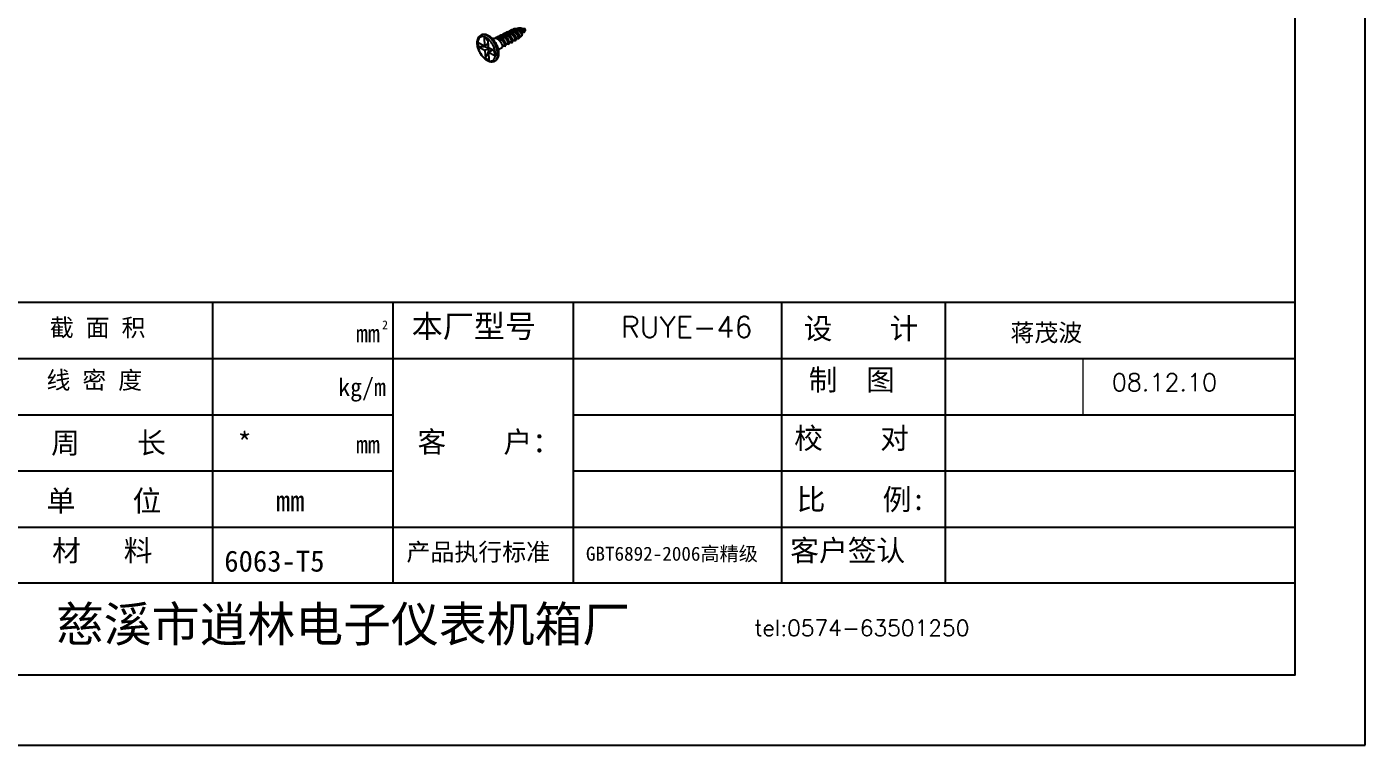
# Model space of a CAD drawing. Header units: millimetres. Extents: x 729 to 1323, y 87 to 507.
# Drawn here: x 941.6 to 1323.1, y 87 to 291.5 of the extents above; entities that cross this region are included whole.
import ezdxf

# ---------------------------------------------------------------- set-up
doc = ezdxf.new("R2010")
doc.units = ezdxf.units.MM
doc.layers.add('02___PRT_ALL_AXES', color=7, linetype='Continuous')
doc.styles.get("Standard").update_dxf_attribs({"font": 'txt.shx', "height": 2})

msp = doc.modelspace()

# ---------------------------------------------------------------- linework, layer by layer
at = {"color": 7, "linetype": 'Continuous'}
for p, q in [((1079.455, 290.122), (1079.457, 290.122)), ((1080.454, 290.627), (1080.424, 290.612)), ((1082.736, 289.817), (1083.227, 290.067)), ((1083.525, 290.272), (1083.503, 290.308)), ((1083.547, 290.244), (1083.546, 290.244)), ((1076.422, 288.686), (1076.403, 288.677)), ((1077.244, 286.078), (1077.651, 286.284)), ((1078.23, 286.578), (1078.648, 286.79)), ((1078.438, 289.657), (1078.416, 289.645)), ((1079.207, 287.128), (1079.624, 287.339)), ((1080.193, 287.628), (1080.622, 287.846)), ((1081.17, 288.177), (1081.597, 288.395)), ((1082.136, 288.668), (1082.595, 288.901))]:
    msp.add_line(p, q, dxfattribs=at)
at = {"lineweight": -3}
for p, q in [((1303.127, 213.059), (923.127, 213.059)), ((994.556, 213.059), (994.556, 133.059)), ((1045.985, 213.059), (1045.985, 133.059)), ((1097.413, 213.059), (1097.413, 133.059)), ((1156.714, 213.059), (1156.714, 133.059)), ((1203.407, 213.059), (1203.407, 133.059)), ((923.127, 197.059), (1303.127, 197.059)), ((923.127, 181.059), (1045.985, 181.059)), ((1097.413, 181.059), (1303.127, 181.059)), ((923.127, 165.059), (1045.985, 165.059)), ((1097.413, 165.059), (1303.127, 165.059)), ((923.127, 149.059), (1303.127, 149.059)), ((1303.127, 133.059), (923.127, 133.059))]:
    msp.add_line(p, q, dxfattribs=at)
at = {"lineweight": 9, "ltscale": 0.25}
msp.add_line((1242.685, 197.059), (1242.685, 181.059), dxfattribs=at)
for points in [[(1323.127, 86.956), (1323.127, 506.956), (729.127, 506.956), (729.127, 86.956)], [(749.127, 106.956), (1303.127, 106.956), (1303.127, 486.956), (749.127, 486.956)]]:
    msp.add_lwpolyline(points, close=True)
at = {"color": 7, "linetype": 'Continuous'}
msp.add_lwpolyline([(1083.221, 290.07), (1083.318, 290.008), (1083.388, 289.955)], dxfattribs=at)
for centre, radius, start, end in [((1078.853, 289.075), 1.004, 103.22156, 115.63075), ((1079.866, 289.571), 0.996, 103.54917, 115.63575), ((1079.999, 288.986), 1.686, 69.82317, 74.56663), ((1081.861, 289.941), 1.252, 77.67263, 78.76339), ((1083.474, 290.261), 0.0749, 346.51564, 350.36227), ((1071.717, 287.997), 1.324, 110.41524, 116.90648), ((1074.994, 286.59), 1.656, 73.48481, 74.90269), ((1076.003, 287.089), 1.642, 73.50118, 75.31722), ((1077.005, 287.581), 1.633, 73.79475, 74.5011), ((1078.015, 288.088), 1.612, 73.91614, 74.91524), ((1074.324, 282.863), 1.319, 296.92025, 303.40124)]:
    msp.add_arc(centre, radius, start, end, dxfattribs=at)
for points, start_tangent, end_tangent in [([(1078.419, 289.98), (1078.226, 289.858), (1078.061, 289.691)], (-0.9010578, -0.433699), (-0.624478, -0.7810424)), ([(1078.619, 290.076), (1078.81, 290.145), (1079.015, 290.176), (1079.232, 290.168), (1079.455, 290.122)], (0.9010457, 0.4337241), (0.9621311, -0.2725873)), ([(1080.856, 287.632), (1080.897, 287.661), (1080.93, 287.702), (1080.956, 287.754), (1080.975, 287.817), (1080.985, 287.89), (1080.987, 287.972), (1080.979, 288.063), (1080.963, 288.161), (1080.903, 288.376), (1080.807, 288.609), (1080.677, 288.85), (1080.513, 289.092), (1080.321, 289.324), (1080.104, 289.537), (1079.868, 289.724), (1079.619, 289.878), (1079.364, 289.991), (1079.108, 290.06), (1078.86, 290.081), (1078.624, 290.052)], (0.8818673, 0.4714976), (-0.9733396, -0.2293687)), ([(1079.435, 290.469), (1079.24, 290.345), (1079.075, 290.176)], (-0.9011081, -0.4335945), (-0.6200398, -0.7845703)), ([(1079.457, 290.121), (1079.652, 290.193), (1079.863, 290.221), (1080.086, 290.204), (1080.314, 290.146), (1080.54, 290.049), (1080.758, 289.917), (1080.963, 289.758), (1081.149, 289.578), (1081.311, 289.386), (1081.445, 289.19), (1081.549, 288.998), (1081.621, 288.821), (1081.644, 288.74), (1081.66, 288.665), (1081.668, 288.597), (1081.667, 288.538), (1081.66, 288.487), (1081.646, 288.446), (1081.624, 288.415), (1081.597, 288.395)], (0.8916039, 0.4528162), (-0.8915395, -0.452943)), ([(1079.457, 290.122), (1079.884, 289.938), (1080.09, 289.804), (1080.287, 289.647), (1080.471, 289.471), (1080.639, 289.281), (1080.787, 289.082), (1080.914, 288.88), (1081.017, 288.679), (1081.096, 288.485), (1081.15, 288.303), (1081.177, 288.139), (1081.18, 287.996), (1081.173, 287.934), (1081.159, 287.88), (1081.14, 287.832), (1081.116, 287.792), (1081.087, 287.76), (1081.052, 287.737)], (0.9616831, -0.2741633), (-0.8817478, -0.4717211)), ([(1080.448, 290.612), (1080.23, 290.655), (1080.018, 290.661), (1079.817, 290.63), (1079.63, 290.563)], (-0.9642148, 0.2651222), (-0.9009541, -0.4339144)), ([(1081.186, 289.957), (1080.816, 290.255), (1080.618, 290.372), (1080.415, 290.464), (1080.213, 290.529), (1080.012, 290.563), (1079.818, 290.567), (1079.633, 290.539)], (-0.722359, 0.6915182), (-0.972044, -0.2347987)), ([(1080.524, 290.941), (1080.407, 290.893), (1080.297, 290.831), (1080.196, 290.753), (1080.105, 290.662)], (-0.9505905, -0.3104475), (-0.6608901, -0.7504827)), ([(1080.454, 290.627), (1080.638, 290.696), (1080.837, 290.726), (1081.046, 290.717), (1081.261, 290.669), (1081.475, 290.586), (1081.685, 290.47), (1081.884, 290.329), (1082.067, 290.166), (1082.231, 289.989), (1082.372, 289.804), (1082.487, 289.62), (1082.574, 289.443), (1082.633, 289.281), (1082.651, 289.207), (1082.662, 289.14), (1082.666, 289.079), (1082.663, 289.026), (1082.654, 288.981), (1082.639, 288.945)], (0.8916548, 0.452716), (-0.4968467, -0.8678384)), ([(1082.687, 289.408), (1082.637, 289.554), (1082.568, 289.708), (1082.481, 289.866), (1082.378, 290.025), (1082.128, 290.331), (1081.831, 290.601), (1081.504, 290.811), (1081.165, 290.944), (1080.997, 290.978), (1080.832, 290.989), (1080.674, 290.977), (1080.524, 290.941)], (-0.2826473, 0.9592239), (-0.9505905, -0.3104475)), ([(1080.581, 290.569), (1080.964, 290.378), (1081.147, 290.249), (1081.322, 290.102), (1081.633, 289.769), (1081.766, 289.59), (1081.88, 289.409), (1081.975, 289.229), (1082.048, 289.055), (1082.101, 288.892), (1082.132, 288.743), (1082.142, 288.612), (1082.132, 288.502), (1082.119, 288.457), (1082.102, 288.418), (1082.08, 288.385), (1082.054, 288.36)], (0.9387441, -0.3446151), (-0.7889347, -0.6144771)), ([(1080.581, 290.569), (1080.742, 290.454), (1080.899, 290.311), (1081.048, 290.144), (1081.186, 289.957)], (0.8488886, -0.5285718), (0.5578898, -0.829915)), ([(1080.753, 291.01), (1080.901, 291.039), (1081.055, 291.046), (1081.215, 291.031), (1081.378, 290.995), (1081.706, 290.863), (1082.022, 290.661), (1082.308, 290.406), (1082.55, 290.119), (1082.651, 289.971), (1082.735, 289.824), (1082.803, 289.683), (1082.854, 289.551)], (0.9636682, 0.2671022), (0.3144922, -0.94926)), ([(1081.851, 288.209), (1081.892, 288.249), (1081.924, 288.305), (1081.946, 288.375), (1081.957, 288.459), (1081.956, 288.555), (1081.943, 288.661), (1081.919, 288.777), (1081.882, 288.9), (1081.772, 289.163), (1081.617, 289.437), (1081.419, 289.706), (1081.186, 289.957)], (0.8176465, 0.5757206), (-0.722359, 0.6915182)), ([(1081.333, 291.008), (1081.442, 291.08), (1081.562, 291.135), (1081.689, 291.172), (1081.824, 291.19)], (0.7909413, 0.611892), (0.9981878, 0.060175)), ([(1081.731, 290.848), (1081.852, 290.862), (1081.977, 290.86), (1082.233, 290.81), (1082.484, 290.707), (1082.603, 290.639), (1082.715, 290.564), (1082.819, 290.485), (1082.913, 290.403), (1082.996, 290.323), (1083.066, 290.248), (1083.123, 290.182), (1083.147, 290.153), (1083.168, 290.128), (1083.185, 290.107), (1083.2, 290.09), (1083.212, 290.077), (1083.221, 290.07)], (0.9841881, 0.1771265), (0.8639438, -0.5035882)), ([(1081.824, 291.19), (1081.893, 291.191), (1082.105, 291.169)], (0.9981878, 0.060175), (0.9808366, -0.1948322)), ([(1083.503, 290.308), (1083.426, 290.421), (1083.309, 290.566), (1083.156, 290.724), (1082.973, 290.877), (1082.768, 291.01), (1082.55, 291.112), (1082.327, 291.177), (1082.109, 291.199)], (-0.5354547, 0.8445639), (-0.9999955, -0.0029982)), ([(1082.128, 291.164), (1082.539, 291.005), (1082.734, 290.88), (1082.913, 290.734), (1083.072, 290.573), (1083.204, 290.409), (1083.306, 290.253), (1083.344, 290.182), (1083.373, 290.117)], (0.9769499, -0.2134687), (0.3847349, -0.9230271)), ([(1082.358, 291.175), (1082.401, 291.18), (1082.535, 291.181)], (0.9862008, 0.1655537), (0.9963448, -0.0854226)), ([(1082.535, 291.181), (1082.697, 291.151), (1082.86, 291.088), (1083.018, 290.997), (1083.166, 290.882), (1083.297, 290.751), (1083.404, 290.612), (1083.484, 290.477), (1083.513, 290.414), (1083.533, 290.358)], (0.9963448, -0.0854226), (0.2927595, -0.9561861)), ([(1083.373, 290.117), (1083.393, 290.066), (1083.405, 290.023), (1083.411, 289.989), (1083.412, 289.976), (1083.411, 289.965)], (0.3847349, -0.9230271), (-0.1555364, -0.9878302)), ([(1083.408, 289.956), (1083.405, 289.951), (1083.4, 289.95), (1083.394, 289.951), (1083.388, 289.955)], (-0.4692363, -0.8830727), (-0.7751597, 0.6317653)), ([(1083.411, 289.965), (1083.411, 289.962), (1083.408, 289.956)], (-0.1555364, -0.9878302), (-0.4692363, -0.8830727)), ([(1083.716, 290.901), (1083.66, 290.923), (1083.591, 290.952), (1083.512, 290.984), (1083.424, 291.014)], (-0.9469845, 0.3212792), (-0.9574103, 0.288731)), ([(1083.542, 290.248), (1083.535, 290.258), (1083.525, 290.272)], (-0.6435484, 0.7654054), (-0.5325018, 0.8464288)), ([(1083.533, 290.358), (1083.545, 290.311), (1083.549, 290.272)], (0.2927595, -0.9561861), (0.0241294, -0.9997088)), ([(1083.546, 290.244), (1083.544, 290.245), (1083.542, 290.248)], (-0.9285587, 0.3711856), (-0.6435484, 0.7654054)), ([(1083.549, 290.272), (1083.55, 290.266), (1083.548, 290.249)], (0.0241294, -0.9997088), (-0.1685926, -0.9856858)), ([(1083.77, 290.891), (1083.756, 290.894), (1083.714, 290.902)], (-0.9600928, 0.2796816), (-0.9933385, 0.1152327)), ([(1083.77, 290.891), (1083.746, 290.893), (1083.716, 290.901)], (-0.9974508, -0.0713574), (-0.9469845, 0.3212792)), ([(1070.051, 286.706), (1070.045, 287.113), (1070.077, 287.502), (1070.149, 287.866), (1070.201, 288.039), (1070.262, 288.204), (1070.415, 288.51), (1070.611, 288.779), (1070.846, 289.003), (1071.118, 289.177)], (-0.0597097, 0.9982158), (0.8916427, 0.4527397)), ([(1074.921, 281.687), (1074.743, 281.61), (1074.557, 281.554), (1074.167, 281.506), (1073.764, 281.541), (1073.357, 281.654), (1072.952, 281.837), (1072.553, 282.086), (1072.165, 282.396), (1071.793, 282.761), (1071.443, 283.174), (1071.122, 283.627), (1070.833, 284.113), (1070.583, 284.622), (1070.377, 285.145), (1070.217, 285.673), (1070.107, 286.196), (1070.051, 286.706)], (-0.8916427, -0.4527397), (-0.0597097, 0.9982158)), ([(1073.569, 287.644), (1073.266, 287.942), (1072.955, 288.198), (1072.639, 288.408), (1072.323, 288.568), (1072.014, 288.677), (1071.715, 288.732), (1071.431, 288.733), (1071.167, 288.68), (1070.927, 288.573), (1070.714, 288.414), (1070.532, 288.206), (1070.384, 287.952), (1070.272, 287.656), (1070.198, 287.322), (1070.163, 286.956), (1070.167, 286.564)], (-0.6830155, 0.7304039), (0.0597097, -0.9982158)), ([(1070.167, 286.564), (1070.253, 285.91), (1070.433, 285.231), (1070.699, 284.553), (1071.042, 283.903), (1071.448, 283.305), (1071.901, 282.783), (1072.14, 282.556), (1072.385, 282.355), (1072.632, 282.183), (1072.88, 282.04), (1073.126, 281.928), (1073.368, 281.848), (1073.603, 281.801), (1073.829, 281.787), (1074.045, 281.807), (1074.247, 281.861), (1074.435, 281.946), (1074.605, 282.064), (1074.757, 282.213), (1074.889, 282.391), (1075, 282.597), (1075.089, 282.828), (1075.154, 283.083), (1075.196, 283.359), (1075.214, 283.653), (1075.207, 283.963)], (0.0597097, -0.9982158), (-0.0597097, 0.9982158)), ([(1071.253, 289.246), (1071.431, 289.323), (1071.617, 289.379), (1072.007, 289.427), (1072.41, 289.392), (1072.817, 289.279), (1073.223, 289.096), (1073.622, 288.846), (1074.01, 288.537), (1074.381, 288.172), (1074.731, 287.759), (1075.053, 287.306), (1075.341, 286.82), (1075.591, 286.311), (1075.798, 285.788), (1075.957, 285.26), (1076.067, 284.737), (1076.124, 284.227)], (0.8916427, 0.4527397), (0.0597097, -0.9982158)), ([(1075.977, 284.045), (1075.919, 284.561), (1075.808, 285.095), (1075.646, 285.637), (1075.435, 286.176), (1075.179, 286.703), (1074.885, 287.206), (1074.557, 287.676), (1074.201, 288.103), (1073.826, 288.481), (1073.437, 288.8), (1073.043, 289.055), (1072.651, 289.242), (1072.269, 289.355), (1071.904, 289.394), (1071.73, 289.385), (1071.563, 289.357), (1071.404, 289.311), (1071.253, 289.246)], (-0.0597097, 0.9982158), (-0.8916577, -0.4527102)), ([(1075.842, 283.976), (1075.787, 284.477), (1075.681, 284.995), (1075.526, 285.522), (1075.326, 286.047), (1075.083, 286.56), (1074.803, 287.053), (1074.49, 287.516), (1074.15, 287.941), (1073.789, 288.32), (1073.414, 288.646), (1073.032, 288.914), (1072.649, 289.117), (1072.274, 289.253), (1071.912, 289.319), (1071.738, 289.325), (1071.57, 289.314), (1071.409, 289.284), (1071.255, 289.237)], (-0.0597097, 0.9982158), (-0.9371574, -0.348907)), ([(1075.13, 284.57), (1075.035, 284.981), (1074.907, 285.396), (1074.559, 286.214), (1074.104, 286.978), (1073.845, 287.326), (1073.569, 287.644)], (-0.1866524, 0.982426), (-0.6830155, 0.7304039)), ([(1075.425, 288.188), (1075.201, 288.231), (1074.984, 288.237), (1074.778, 288.205), (1074.587, 288.136)], (-0.9655005, 0.2604011), (-0.9008982, -0.4340305)), ([(1075.038, 288.234), (1075.206, 288.404), (1075.402, 288.528)], (0.6251989, 0.7804655), (0.9008989, 0.434029)), ([(1075.402, 288.528), (1075.451, 288.55), (1075.602, 288.6)], (0.9008989, 0.434029), (0.9713102, 0.2378159)), ([(1075.432, 288.184), (1075.637, 288.257), (1075.86, 288.283), (1076.095, 288.261), (1076.335, 288.195), (1076.572, 288.087), (1076.802, 287.942), (1077.017, 287.768), (1077.211, 287.572), (1077.379, 287.363), (1077.518, 287.15), (1077.624, 286.943), (1077.696, 286.75), (1077.719, 286.662), (1077.733, 286.581), (1077.739, 286.507), (1077.736, 286.442), (1077.725, 286.387), (1077.707, 286.342), (1077.682, 286.307), (1077.651, 286.284)], (0.8959429, 0.4441692), (-0.8915307, -0.4529603)), ([(1077.183, 286.388), (1077.083, 286.651), (1076.94, 286.925), (1076.758, 287.199), (1076.542, 287.461), (1076.297, 287.699), (1076.03, 287.904), (1075.75, 288.066), (1075.464, 288.177)], (-0.296725, 0.954963), (-0.9587613, 0.2842127)), ([(1076.419, 288.678), (1076.199, 288.718), (1075.987, 288.723), (1075.785, 288.691), (1075.598, 288.622)], (-0.9673815, 0.2533241), (-0.9009315, -0.4339614)), ([(1075.602, 288.6), (1075.771, 288.627), (1075.946, 288.629), (1076.128, 288.606), (1076.313, 288.558), (1076.682, 288.394), (1077.036, 288.15), (1077.357, 287.846), (1077.628, 287.503), (1077.838, 287.147), (1077.917, 286.972), (1077.977, 286.804)], (0.9713102, 0.2378159), (0.299577, -0.9540721)), ([(1076.042, 288.72), (1076.209, 288.887), (1076.403, 289.01)], (0.6272394, 0.7788265), (0.9008997, 0.4340273)), ([(1076.403, 289.01), (1076.452, 289.032), (1076.608, 289.082)], (0.9008997, 0.4340273), (0.9728526, 0.2314256)), ([(1076.422, 288.686), (1076.627, 288.761), (1076.85, 288.789), (1077.084, 288.769), (1077.325, 288.704), (1077.563, 288.597), (1077.794, 288.453), (1078.009, 288.279), (1078.205, 288.083), (1078.374, 287.874), (1078.514, 287.66), (1078.621, 287.452), (1078.693, 287.259), (1078.716, 287.17), (1078.73, 287.088), (1078.736, 287.015), (1078.733, 286.949), (1078.723, 286.894), (1078.705, 286.848), (1078.68, 286.814), (1078.648, 286.79)], (0.8916017, 0.4528205), (-0.8915477, -0.4529268)), ([(1078.168, 286.904), (1078.068, 287.162), (1077.926, 287.432), (1077.747, 287.701), (1077.533, 287.958), (1077.291, 288.193), (1077.028, 288.394), (1076.751, 288.553), (1076.469, 288.664)], (-0.3002698, 0.9538543), (-0.9588394, 0.2839491)), ([(1077.441, 289.155), (1077.217, 289.199), (1077, 289.206), (1076.794, 289.175), (1076.603, 289.106)], (-0.9636395, 0.2672056), (-0.9008988, -0.4340292)), ([(1076.608, 289.082), (1076.774, 289.108), (1076.948, 289.109), (1077.127, 289.086), (1077.309, 289.038), (1077.674, 288.876), (1078.022, 288.636), (1078.338, 288.337), (1078.606, 288), (1078.813, 287.651), (1078.891, 287.48), (1078.951, 287.315)], (0.9728526, 0.2314256), (0.3031674, -0.9529373)), ([(1077.055, 289.204), (1077.222, 289.374), (1077.418, 289.498)], (0.6214852, 0.7834259), (0.9008996, 0.4340275)), ([(1077.107, 285.626), (1077.159, 285.666), (1077.201, 285.725), (1077.232, 285.801), (1077.249, 285.892), (1077.254, 285.998), (1077.244, 286.117), (1077.221, 286.248), (1077.183, 286.388)], (0.8814003, 0.47237), (-0.296725, 0.954963)), ([(1077.418, 289.498), (1077.467, 289.52), (1077.619, 289.57)], (0.9008996, 0.4340275), (0.9720178, 0.2349071)), ([(1077.445, 289.153), (1077.645, 289.225), (1077.863, 289.252), (1078.091, 289.233), (1078.325, 289.17), (1078.557, 289.067), (1078.781, 288.929), (1078.99, 288.763), (1079.18, 288.575), (1079.346, 288.374), (1079.482, 288.17), (1079.587, 287.97), (1079.658, 287.785), (1079.682, 287.701), (1079.696, 287.623), (1079.703, 287.552), (1079.702, 287.49), (1079.693, 287.437), (1079.676, 287.394), (1079.653, 287.361), (1079.624, 287.339)], (0.894222, 0.4476238), (-0.8915273, -0.452967)), ([(1079.146, 287.417), (1079.047, 287.672), (1078.906, 287.938), (1078.728, 288.203), (1078.515, 288.457), (1078.275, 288.688), (1078.014, 288.886), (1077.74, 289.042), (1077.46, 289.15)], (-0.303899, 0.9527042), (-0.9602722, 0.2790652)), ([(1077.905, 286.053), (1077.862, 286.036), (1077.815, 286.029), (1077.765, 286.031), (1077.711, 286.043), (1077.654, 286.065), (1077.594, 286.097), (1077.47, 286.188)], (-0.881399, -0.4723724), (-0.7531928, 0.6577998)), ([(1078.435, 289.644), (1078.216, 289.686), (1078.003, 289.692), (1077.801, 289.661), (1077.614, 289.593)], (-0.9655495, 0.2602194), (-0.9010524, -0.4337103)), ([(1077.619, 289.57), (1077.784, 289.596), (1077.955, 289.598), (1078.133, 289.575), (1078.313, 289.529), (1078.673, 289.37), (1079.019, 289.135), (1079.332, 288.84), (1079.597, 288.508), (1079.803, 288.165), (1079.88, 287.996), (1079.94, 287.834)], (0.9720178, 0.2349071), (0.3069214, -0.9517349)), ([(1077.977, 286.804), (1078.015, 286.666), (1078.039, 286.537), (1078.048, 286.42), (1078.044, 286.315), (1078.027, 286.225), (1077.998, 286.15), (1077.956, 286.093), (1077.905, 286.053)], (0.299577, -0.9540721), (-0.881399, -0.4723724)), ([(1078.096, 286.155), (1078.147, 286.195), (1078.188, 286.252), (1078.217, 286.326), (1078.234, 286.416), (1078.238, 286.521), (1078.229, 286.638), (1078.205, 286.766), (1078.168, 286.904)], (0.8817591, 0.4717), (-0.3002698, 0.9538543)), ([(1078.438, 289.657), (1078.638, 289.73), (1078.855, 289.758), (1079.084, 289.74), (1079.318, 289.678), (1079.55, 289.576), (1079.775, 289.438), (1079.985, 289.272), (1080.176, 289.084), (1080.341, 288.883), (1080.478, 288.678), (1080.584, 288.478), (1080.656, 288.293), (1080.679, 288.208), (1080.694, 288.13), (1080.7, 288.059), (1080.699, 287.997), (1080.69, 287.944), (1080.674, 287.901), (1080.651, 287.868), (1080.622, 287.846)], (0.891622, 0.4527805), (-0.8916292, -0.4527664)), ([(1080.13, 287.933), (1080.031, 288.184), (1079.892, 288.445), (1079.715, 288.706), (1079.505, 288.956), (1079.268, 289.183), (1079.01, 289.377), (1078.738, 289.531), (1078.462, 289.637)], (-0.3076559, 0.9514977), (-0.9608653, 0.2770161)), ([(1078.884, 286.577), (1078.844, 286.561), (1078.8, 286.553), (1078.752, 286.555), (1078.701, 286.566), (1078.648, 286.585), (1078.592, 286.614), (1078.475, 286.697)], (-0.8813944, -0.472381), (-0.76409, 0.6451096)), ([(1078.951, 287.315), (1078.989, 287.179), (1079.012, 287.052), (1079.022, 286.937), (1079.019, 286.834), (1079.003, 286.745), (1078.974, 286.672), (1078.934, 286.615), (1078.884, 286.577)], (0.3031674, -0.9529373), (-0.8813944, -0.472381)), ([(1079.08, 286.681), (1079.13, 286.72), (1079.17, 286.776), (1079.198, 286.849), (1079.214, 286.938), (1079.218, 287.04), (1079.208, 287.156), (1079.184, 287.282), (1079.146, 287.417)], (0.8814014, 0.472368), (-0.303899, 0.9527042)), ([(1079.456, 287.248), (1079.576, 287.156), (1079.634, 287.124), (1079.689, 287.101), (1079.742, 287.089), (1079.791, 287.086), (1079.836, 287.092), (1079.877, 287.108)], (0.7419077, -0.670502), (0.881788, 0.471646)), ([(1079.877, 287.108), (1079.927, 287.146), (1079.966, 287.201), (1079.993, 287.273), (1080.009, 287.361), (1080.012, 287.462), (1080.002, 287.575), (1079.978, 287.7), (1079.94, 287.834)], (0.881788, 0.471646), (-0.3069214, 0.9517349)), ([(1080.069, 287.21), (1080.118, 287.248), (1080.156, 287.303), (1080.184, 287.375), (1080.199, 287.462), (1080.202, 287.563), (1080.192, 287.676), (1080.168, 287.8), (1080.13, 287.933)], (0.881563, 0.4720665), (-0.3076559, 0.9514977)), ([(1080.458, 287.758), (1080.572, 287.673), (1080.679, 287.624), (1080.728, 287.612), (1080.775, 287.61), (1080.818, 287.616), (1080.856, 287.632)], (0.7509445, -0.6603653), (0.8818673, 0.4714976)), ([(1081.457, 288.317), (1081.571, 288.233), (1081.626, 288.205), (1081.678, 288.186), (1081.727, 288.178), (1081.772, 288.179), (1081.814, 288.189), (1081.851, 288.209)], (0.7488733, -0.6627132), (0.8176465, 0.5757206)), ([(1082.597, 288.889), (1082.592, 288.888), (1082.578, 288.888)], (-0.9931152, -0.1171415), (-0.9999339, 0.0114941)), ([(1082.639, 288.945), (1082.619, 288.919), (1082.595, 288.901)], (-0.4968467, -0.8678384), (-0.8917701, -0.4524888)), ([(1082.622, 288.894), (1082.616, 288.892), (1082.597, 288.889)], (-0.9503214, -0.3112703), (-0.9931152, -0.1171415)), ([(1082.675, 288.929), (1082.65, 288.908), (1082.622, 288.894)], (-0.679809, -0.7333892), (-0.9503214, -0.3112703)), ([(1082.687, 289.408), (1082.724, 289.248), (1082.732, 289.177), (1082.733, 289.111), (1082.728, 289.053), (1082.716, 289.003), (1082.675, 288.929)], (0.2826473, -0.9592239), (-0.679809, -0.7333892)), ([(1082.869, 289.151), (1082.897, 289.211), (1082.903, 289.253), (1082.904, 289.301), (1082.9, 289.355), (1082.89, 289.416), (1082.854, 289.551)], (0.6361202, 0.77159), (-0.3144922, 0.94926)), ([(1075.05, 281.762), (1075.247, 281.92), (1075.419, 282.117), (1075.564, 282.352), (1075.681, 282.621), (1075.768, 282.921), (1075.824, 283.249), (1075.849, 283.603), (1075.842, 283.976)], (0.8349738, 0.5502898), (-0.0597097, 0.9982158)), ([(1076.124, 284.227), (1076.129, 283.82), (1076.097, 283.431), (1076.025, 283.066), (1075.974, 282.894), (1075.912, 282.729), (1075.759, 282.423), (1075.563, 282.154), (1075.328, 281.93), (1075.056, 281.756)], (0.0597097, -0.9982158), (-0.8916427, -0.4527397)), ([(1075.056, 281.756), (1075.282, 281.901), (1075.48, 282.093), (1075.648, 282.328), (1075.784, 282.605), (1075.886, 282.92), (1075.953, 283.267), (1075.983, 283.644), (1075.977, 284.045)], (0.8916577, 0.4527103), (-0.0597097, 0.9982158)), ([(1075.207, 283.963), (1075.195, 284.112), (1075.13, 284.57)], (-0.0597097, 0.9982158), (-0.1866524, 0.982426))]:
    msp.add_spline(points, degree=3, dxfattribs=dict(at, start_tangent=start_tangent, end_tangent=end_tangent))
at = {"layer": '02___PRT_ALL_AXES', "color": 7, "linetype": 'Continuous'}
for p, q in [((1078.419, 289.98), (1078.619, 290.076)), ((1079.435, 290.469), (1079.63, 290.563)), ((1080.524, 290.941), (1080.753, 291.01)), ((1083.549, 290.247), (1083.548, 290.245)), ((1083.553, 290.255), (1083.549, 290.247)), ((1070.315, 287.112), (1072.145, 286.168)), ((1070.392, 285.823), (1070.315, 287.112)), ((1071.118, 289.177), (1071.253, 289.246)), ((1073.012, 287.989), (1072.005, 288.509)), ((1072.005, 288.509), (1072.145, 286.168)), ((1072.145, 286.168), (1073.093, 286.649)), ((1073.012, 287.989), (1073.152, 285.648)), ((1074.46, 288.075), (1074.587, 288.136)), ((1075.403, 288.528), (1075.598, 288.622)), ((1076.403, 289.01), (1076.603, 289.106)), ((1077.419, 289.499), (1077.614, 289.593)), ((1077.904, 286.053), (1078.096, 286.155)), ((1078.883, 286.576), (1079.079, 286.681)), ((1079.877, 287.108), (1080.069, 287.21)), ((1080.856, 287.632), (1081.052, 287.737)), ((1082.869, 289.151), (1082.675, 288.929)), ((1070.392, 285.823), (1072.222, 284.879)), ((1072.222, 284.879), (1073.405, 285.479)), ((1072.222, 284.879), (1072.362, 282.538)), ((1073.37, 282.018), (1072.362, 282.538)), ((1073.152, 285.648), (1074.982, 284.704)), ((1073.23, 284.359), (1074.413, 284.959)), ((1073.23, 284.359), (1075.059, 283.414)), ((1073.23, 284.359), (1073.37, 282.018)), ((1073.405, 285.479), (1073.403, 285.519)), ((1073.405, 285.479), (1073.435, 285.503)), ((1074.413, 284.959), (1073.405, 285.479)), ((1074.413, 284.959), (1074.41, 284.999)), ((1075.059, 283.414), (1074.982, 284.704)), ((1076.003, 285.036), (1077.106, 285.626)), ((1074.921, 281.687), (1075.056, 281.756))]:
    msp.add_line(p, q, dxfattribs=at)
for centre, radius, start, end in [((1082.124, 286.222), 4.977, 90.17368, 93.45421), ((1079.532, 292.014), 4.389, 332.02902, 336.22746), ((1079.677, 291.95), 4.23, 336.37834, 337.61524), ((1078.805, 292.532), 5.288, 305.16087, 307.90634), ((1068.264, 285.895), 5.158, 355.3727, 355.79845), ((1064.902, 280.485), 10.51, 25.19442, 25.5062)]:
    msp.add_arc(centre, radius, start, end, dxfattribs=at)
for points, start_tangent, end_tangent in [([(1082.535, 291.181), (1082.768, 291.155), (1083.424, 291.014)], (0.996336, -0.0855248), (0.9573661, -0.2888773)), ([(1083.77, 290.891), (1083.734, 290.757), (1083.588, 290.339)], (-0.2362909, -0.9716824), (-0.3808086, -0.9246539)), ([(1073.046, 287.541), (1072.889, 287.796), (1072.707, 288.021), (1072.501, 288.215), (1072.274, 288.374)], (-0.4736092, 0.8807351), (-0.8566104, 0.5159637)), ([(1073.405, 285.479), (1072.728, 285.672), (1071.984, 285.796), (1071.197, 285.846), (1070.392, 285.823)], (-0.9426315, 0.333835), (-0.9971564, -0.0753605)), ([(1072.362, 282.538), (1072.852, 283.425), (1073.2, 284.367)], (0.5476372, 0.8367159), (0.2735491, 0.961858)), ([(1073.2, 284.367), (1073.273, 284.647), (1073.405, 285.479)], (0.2735491, 0.961858), (0.0806689, 0.996741)), ([(1073.745, 285.344), (1073.663, 285.38), (1073.405, 285.479)], (-0.9136808, 0.4064326), (-0.9426315, 0.333835)), ([(1074.413, 284.959), (1074.351, 285.005), (1074.151, 285.135)], (-0.7989506, 0.6013966), (-0.8579839, 0.5136765)), ([(1074.413, 284.959), (1074.616, 284.788), (1074.787, 284.607), (1074.923, 284.418), (1075.023, 284.221)], (0.7989506, -0.6013966), (0.3793036, -0.9252723))]:
    msp.add_spline(points, degree=3, dxfattribs=dict(at, start_tangent=start_tangent, end_tangent=end_tangent))

# ---------------------------------------------------------------- texts
at = {"color": 3, "attachment_point": 1}
for s, insert, char_height, width in [('{\\fSimSun|b0|i0|c134|p54;\\C256;本厂型号}', (1051.343, 209.519), 6.5, 44.40524), ('{\\fSimHei|b0|i0|c134|p2;\\C256;截 面 积}', (948.219, 208.385), 5, 47.96823), ('RUYE-46', (1110.945, 209.071), 6, 39.3465), ('{\\fSimHei|b0|i0|c134|p2;\\C256;线 密 度}', (947.267, 193.414), 5, 35.16107), ('08.12.10', (1250.903, 192.81), 5, 41.68409), ('{\\fSimSun|b0|i0|c134|p2;\\C0;材   料}', (948.869, 145.369), 6, 38.85807)]:
    msp.add_mtext(s, dxfattribs=dict(at, insert=insert, char_height=char_height, width=width))
at = {"lineweight": -3, "insert": (1042.903, 207.915), "char_height": 2.5, "width": 16.70794, "attachment_point": 1}
msp.add_mtext('{\\fSimSun|b0|i0|c134|p2;2}', dxfattribs=at)
at = {"attachment_point": 1}
for s, insert, char_height, width in [('{\\fSimSun|b0|i0|c134|p2;设    计}', (1163.06, 208.641), 6, 34.419), ('{\\fSimSun|b0|i0|c134|p2;蒋茂波}', (1222.01, 206.959), 5, 53.65914), ('{\\fSimSun|b0|i0|c134|p2;制  图}', (1164.534, 194.01), 6, 34.419), ('{\\fSimSun|b0|i0|c134|p2;校    对}', (1160.379, 177.382), 6, 34.419), ('\\fISOCP|b0|i0|c134|p2;客户签认', (1159.261, 145.425), 6, 34.419)]:
    msp.add_mtext(s, dxfattribs=dict(at, insert=insert, char_height=char_height, width=width))
at = {"lineweight": 70, "char_height": 5, "width": 227.1988, "attachment_point": 1}
for s, insert in [('{\\fSimSun|b0|i0|c134|p2;mm}', (1035.472, 206.725)), ('{\\fSimSun|b0|i0|c134|p2;kg/m}', (1030.408, 191.431)), ('{\\fSimSun|b0|i0|c134|p2;mm}', (1035.472, 175.115)), ('{\\fSimSun|b0|i0|c134|p2;产品执行标准   \\H0.8x;GBT6892-2006高精级}', (1049.881, 144.492))]:
    msp.add_mtext(s, dxfattribs=dict(at, insert=insert))
at = {"char_height": 6, "attachment_point": 1}
for s, insert in [('{\\fSimSun|b0|i0|c134|p2;周    长     *}', (948.589, 176.054)), ('{\\fSimSun|b0|i0|c134|p2; 客    户：     }', (1048.925, 176.32)), ('{\\fSimSun|b0|i0|c134|p2;单    位        mm}', (947.299, 159.545)), ('{\\fSimSun|b0|i0|c134|p2;比    例:}', (1161.09, 159.942)), ('{\\fSimSun|b0|i0|c134|p2;6063-T5}', (997.941, 142.386))]:
    msp.add_mtext(s, dxfattribs=dict(at, insert=insert))
at = {"lineweight": 9, "ltscale": 0.25, "attachment_point": 1}
for s, insert, char_height, width in [('{\\fSimSun|b0|i0|c134|p2;慈溪市逍林电子仪表机箱厂}', (949.969, 126.432), 10, 366.98143), ('tel:0574-63501250', (1148.99, 122.625), 4.55677, 179.90659)]:
    msp.add_mtext(s, dxfattribs=dict(at, insert=insert, char_height=char_height, width=width))

doc.saveas('drawing.dxf')
